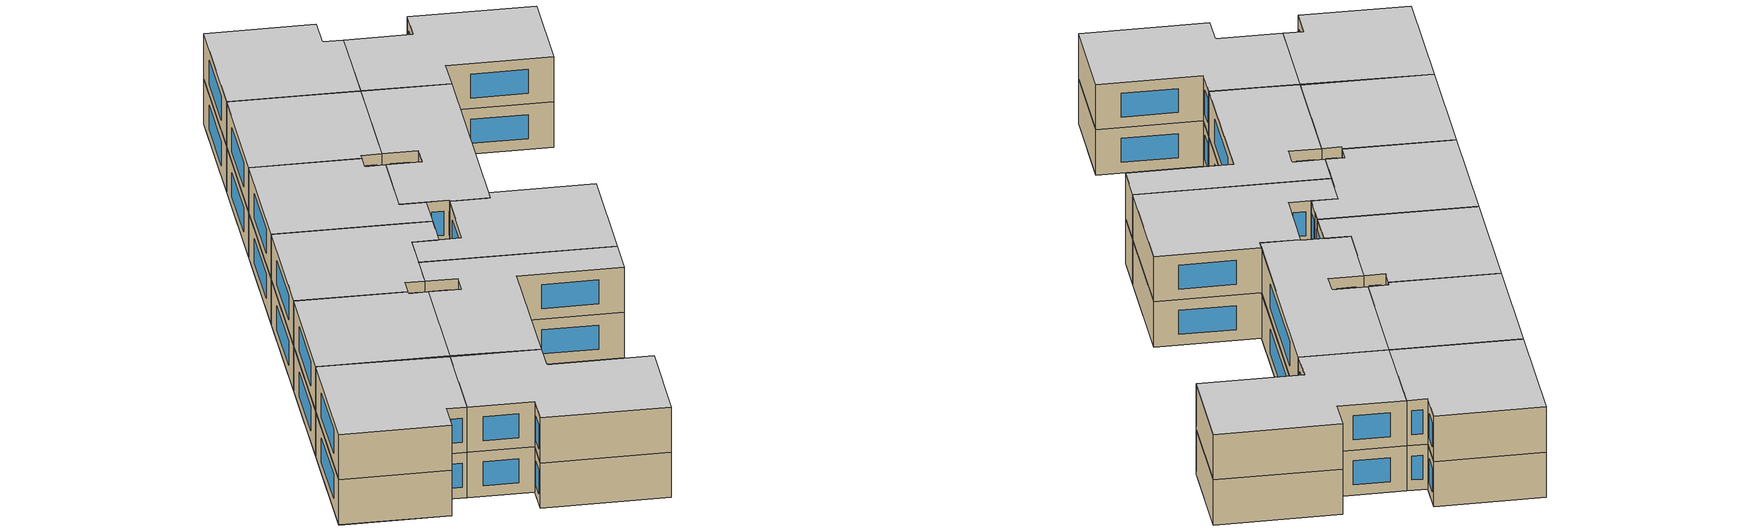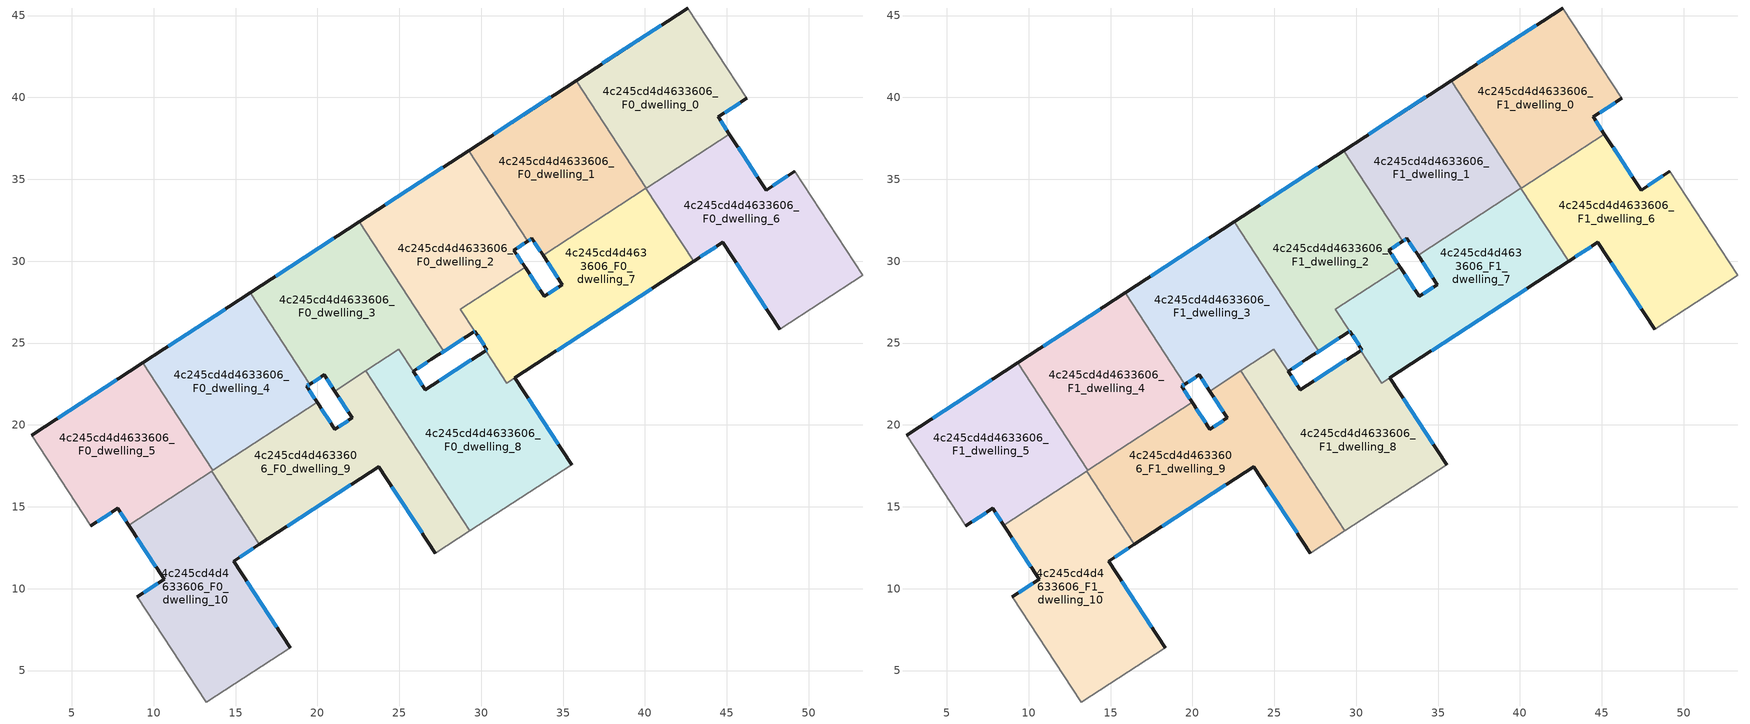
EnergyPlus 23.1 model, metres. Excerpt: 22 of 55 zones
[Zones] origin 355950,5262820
4c245cd4d4633606_F0_dwelling_0
 floor ground (EU_floor_Construction): 42.6,45.46 46.21,39.94 44.47,38.81 45.15,37.76 40.08,34.46 35.8,41.03 z0
 wall outside (EU_wall_Construction): 45.15,37.76 44.47,38.81 46.22,39.94 / 42.6,45.46 35.8,41.03 z0:3
 wall adiabatic (EU_wall_Construction): 46.22,39.94 42.6,45.46 z0:3
 wall to 4c245cd4d4633606_F0_dwelling_1 (EU_wall_Construction): 35.8,41.03 40.08,34.46 z0:3
 wall to 4c245cd4d4633606_F0_dwelling_6 (EU_wall_Construction): 40.08,34.46 45.15,37.76 z0:3
 window (EU_Window_Construction): 44.88,39.07 45.8,39.68 / 44.99,38.01 44.63,38.56 / 41,44.42 37.4,42.07 z0.7:2.3
4c245cd4d4633606_F0_dwelling_1
 floor ground (EU_floor_Construction): 35.8,41.03 40.08,34.46 33.77,30.35 33.09,31.39 32.83,31.22 29.23,36.75 z0
 wall outside (EU_wall_Construction): 35.8,41.03 29.23,36.75 / 32.83,31.22 33.09,31.39 33.77,30.35 z0:3
 wall to 4c245cd4d4633606_F0_dwelling_2 (EU_wall_Construction): 29.23,36.75 32.83,31.22 z0:3
 wall to 4c245cd4d4633606_F0_dwelling_7 (EU_wall_Construction): 33.77,30.35 40.06,34.44 z0:3
 wall to 4c245cd4d4633606_F0_dwelling_6 (EU_wall_Construction): 40.06,34.44 40.08,34.46 z0:3
 window (EU_Window_Construction): 34.26,40.03 30.77,37.76 / 33.25,31.15 33.61,30.6 / 32.89,31.26 33.03,31.35 z0.7:2.3
4c245cd4d4633606_F0_dwelling_10
 floor ground (EU_floor_Construction): 13.54,17.17 16.45,12.7 14.88,11.68 18.34,6.4 13.22,3.08 9.01,9.51 10.63,10.57 8.47,13.88 z0
 wall outside (EU_wall_Construction): 8.47,13.88 10.63,10.57 9.01,9.51 / 18.34,6.4 14.88,11.68 16.45,12.7 z0:3
 wall adiabatic (EU_wall_Construction): 9.01,9.51 13.22,3.08 18.34,6.4 z0:3
 wall to 4c245cd4d4633606_F0_dwelling_9 (EU_wall_Construction): 16.45,12.7 13.54,17.17 z0:3
 wall to 4c245cd4d4633606_F0_dwelling_5 (EU_wall_Construction): 13.54,17.17 8.47,13.88 z0:3
 window (EU_Window_Construction): 10.25,10.32 9.39,9.76 / 8.98,13.1 10.13,11.35 / 15.25,11.92 16.08,12.46 / 17.53,7.64 15.69,10.44 z0.7:2.3
4c245cd4d4633606_F0_dwelling_2
 floor ground (EU_floor_Construction): 29.23,36.75 32.83,31.22 31.99,30.67 32.67,29.63 28.73,27.07 29.61,25.73 29.53,25.67 26.95,24 27.71,24.5 26.84,25.84 22.56,32.41 z0
 wall outside (EU_wall_Construction): 29.23,36.75 22.56,32.41 / 32.67,29.63 31.99,30.67 32.83,31.22 / 26.95,24 29.53,25.67 29.61,25.73 z0:3
 wall to 4c245cd4d4633606_F0_dwelling_7 (EU_wall_Construction): 29.61,25.73 28.73,27.07 32.67,29.63 z0:3
 wall to 4c245cd4d4633606_F0_dwelling_3 (EU_wall_Construction): 22.56,32.41 26.84,25.84 27.71,24.5 26.96,24 z0:3
 window (EU_Window_Construction): 27.66,35.73 24.13,33.43 / 32.19,30.8 32.63,31.09 / 32.52,29.88 32.15,30.43 / 29.55,25.69 29.59,25.72 / 27.56,24.39 28.92,25.28 z0.7:2.3
4c245cd4d4633606_F0_dwelling_3
 floor ground (EU_floor_Construction): 22.56,32.41 27.71,24.5 26.95,24 25.84,23.28 24.97,24.62 21.05,22.07 20.41,23.05 19.54,22.49 15.9,28.07 z0
 wall outside (EU_wall_Construction): 19.54,22.49 20.41,23.05 21.05,22.07 / 22.56,32.41 15.9,28.07 / 25.84,23.28 26.95,24 z0:3
 wall to 4c245cd4d4633606_F0_dwelling_4 (EU_wall_Construction): 15.9,28.07 19.54,22.49 z0:3
 wall to 4c245cd4d4633606_F0_dwelling_8 (EU_wall_Construction): 22.95,23.3 24.96,24.61 / 24.97,24.62 25.85,23.28 z0:3
 wall to 4c245cd4d4633606_F0_dwelling_9 (EU_wall_Construction): 21.05,22.07 22.95,23.3 z0:3
 window (EU_Window_Construction): 20.56,22.82 20.9,22.3 / 19.74,22.62 20.2,22.92 / 21,31.39 17.47,29.09 / 26.11,23.44 26.69,23.83 z0.7:2.3
4c245cd4d4633606_F0_dwelling_4
 floor ground (EU_floor_Construction): 15.9,28.07 19.54,22.49 19.34,22.36 19.99,21.37 13.62,17.23 9.34,23.8 z0
 wall outside (EU_wall_Construction): 15.9,28.07 9.34,23.8 / 19.99,21.37 19.34,22.36 19.54,22.49 z0:3
 wall to 4c245cd4d4633606_F0_dwelling_9 (EU_wall_Construction): 13.62,17.23 19.99,21.37 z0:3
 wall to 4c245cd4d4633606_F0_dwelling_5 (EU_wall_Construction): 9.34,23.8 13.62,17.23 z0:3
 window (EU_Window_Construction): 14.36,27.07 10.88,24.81 / 19.39,22.39 19.49,22.46 / 19.83,21.6 19.49,22.13 z0.7:2.3
4c245cd4d4633606_F0_dwelling_5
 floor ground (EU_floor_Construction): 9.34,23.8 13.62,17.23 8.47,13.88 7.8,14.9 6.17,13.84 2.55,19.38 z0
 wall outside (EU_wall_Construction): 9.34,23.8 2.55,19.38 / 6.17,13.84 7.8,14.9 8.47,13.88 z0:3
 wall adiabatic (EU_wall_Construction): 2.55,19.38 6.17,13.84 z0:3
 wall to 4c245cd4d4633606_F0_dwelling_9 (EU_wall_Construction): 13.54,17.17 13.62,17.23 z0:3
 window (EU_Window_Construction): 7.74,22.76 4.14,20.42 / 7.96,14.66 8.31,14.12 / 6.55,14.09 7.42,14.65 z0.7:2.3
4c245cd4d4633606_F0_dwelling_6
 floor ground (EU_floor_Construction): 49.14,35.48 53.3,29.13 48.23,25.84 44.76,31.15 42.97,29.98 40.08,34.46 45.15,37.76 47.4,34.34 z0; 40.08,34.46 42.97,29.98 40.06,34.44 z0
 wall outside (EU_wall_Construction): 42.97,29.98 44.76,31.15 48.23,25.84 / 49.14,35.48 47.4,34.34 45.15,37.76 z0:3
 wall adiabatic (EU_wall_Construction): 48.23,25.84 53.3,29.13 49.14,35.48 z0:3
 wall to 4c245cd4d4633606_F0_dwelling_7 (EU_wall_Construction): 40.06,34.44 42.97,29.98 z0:3
 window (EU_Window_Construction): 45.58,29.9 47.42,27.08 / 43.39,30.25 44.34,30.87 / 46.87,35.14 45.68,36.96 / 48.73,35.21 47.81,34.61 z0.7:2.3
4c245cd4d4633606_F0_dwelling_7
 floor ground (EU_floor_Construction): 40.06,34.44 42.97,29.98 31.56,22.55 30.26,24.54 30.35,24.6 28.73,27.07 32.67,29.63 33.85,27.85 34.95,28.57 33.77,30.35 z0
 wall outside (EU_wall_Construction): 33.77,30.35 34.95,28.57 33.85,27.85 32.67,29.63 / 32.05,22.87 42.97,29.98 / 29.61,25.72 30.35,24.6 30.26,24.54 z0:3
 wall to 4c245cd4d4633606_F0_dwelling_8 (EU_wall_Construction): 30.26,24.54 30.67,23.91 31.56,22.55 32.05,22.87 z0:3
 window (EU_Window_Construction): 33.57,28.27 32.95,29.22 / 34.69,28.4 34.1,28.02 / 34.05,29.93 34.67,28.99 / 34.62,24.54 40.4,28.31 / 30.33,24.59 30.28,24.55 / 29.79,25.46 30.18,24.86 z0.7:2.3
4c245cd4d4633606_F0_dwelling_8
 floor ground (EU_floor_Construction): 32.05,22.87 35.52,17.58 29.31,13.54 22.95,23.3 24.96,24.61 26.58,22.14 30.26,24.54 30.67,23.91 31.56,22.55 z0
 wall outside (EU_wall_Construction): 30.26,24.54 26.59,22.14 25.85,23.27 / 35.52,17.58 32.05,22.87 z0:3
 wall adiabatic (EU_wall_Construction): 29.31,13.54 35.52,17.58 z0:3
 wall to 4c245cd4d4633606_F0_dwelling_9 (EU_wall_Construction): 22.95,23.3 29.31,13.54 z0:3
 window (EU_Window_Construction): 26.41,22.41 26.02,23.01 / 29.4,23.98 27.45,22.71 / 34.71,18.82 32.87,21.62 z0.7:2.3
4c245cd4d4633606_F0_dwelling_9
 floor ground (EU_floor_Construction): 22.95,23.3 29.31,13.54 27.2,12.17 23.73,17.46 16.45,12.7 13.62,17.23 19.99,21.37 21.06,19.73 22.13,20.43 21.05,22.07 z0; 13.62,17.23 16.45,12.7 13.54,17.17 z0
 wall outside (EU_wall_Construction): 21.05,22.07 22.13,20.43 21.06,19.73 19.99,21.37 / 16.45,12.7 23.73,17.46 27.2,12.17 z0:3
 wall adiabatic (EU_wall_Construction): 27.2,12.17 29.31,13.54 z0:3
 window (EU_Window_Construction): 20.81,20.12 20.24,20.99 / 21.88,20.27 21.31,19.9 / 21.31,21.68 21.87,20.82 / 24.55,16.21 26.38,13.41 / 18.16,13.82 22.02,16.34 z0.7:2.3
4c245cd4d4633606_F1_dwelling_0
 floor to 4c245cd4d4633606_F0_dwelling_0 (EU_floor_Construction): 42.6,45.46 46.21,39.94 44.47,38.81 45.15,37.76 40.08,34.46 35.8,41.03 z3
 wall outside (EU_wall_Construction): 45.15,37.76 44.47,38.81 46.22,39.94 / 42.6,45.46 35.8,41.03 z3:6
 wall adiabatic (EU_wall_Construction): 46.22,39.94 42.6,45.46 z3:6
 wall to 4c245cd4d4633606_F1_dwelling_1 (EU_wall_Construction): 35.8,41.03 40.08,34.46 z3:6
 wall to 4c245cd4d4633606_F1_dwelling_6 (EU_wall_Construction): 40.08,34.46 45.15,37.76 z3:6
 window (EU_Window_Construction): 44.88,39.07 45.8,39.68 / 44.99,38.01 44.63,38.56 / 41,44.42 37.4,42.07 z3.7:5.3
 ceiling to 4c245cd4d4633606_F2_dwelling_0 (EU_floor_Construction): 45.15,37.76 44.47,38.81 46.21,39.94 42.6,45.46 35.8,41.03 40.08,34.46 z6
4c245cd4d4633606_F1_dwelling_1
 floor to 4c245cd4d4633606_F0_dwelling_1 (EU_floor_Construction): 35.8,41.03 40.06,34.44 33.77,30.35 33.09,31.39 32.83,31.22 29.23,36.75 z3; 35.8,41.03 40.08,34.46 40.06,34.44 z3
 wall outside (EU_wall_Construction): 35.8,41.03 29.23,36.75 / 32.83,31.22 33.09,31.39 33.77,30.35 z3:6
 wall to 4c245cd4d4633606_F1_dwelling_2 (EU_wall_Construction): 29.23,36.75 32.83,31.22 z3:6
 wall to 4c245cd4d4633606_F1_dwelling_7 (EU_wall_Construction): 33.77,30.35 40.06,34.44 z3:6
 wall to 4c245cd4d4633606_F1_dwelling_6 (EU_wall_Construction): 40.06,34.44 40.08,34.46 z3:6
 window (EU_Window_Construction): 34.26,40.03 30.77,37.76 / 33.25,31.15 33.61,30.6 / 32.89,31.26 33.03,31.35 z3.7:5.3
 ceiling to 4c245cd4d4633606_F2_dwelling_1 (EU_floor_Construction): 40.06,34.44 35.8,41.03 29.23,36.75 32.83,31.22 33.09,31.39 33.77,30.35 z6; 40.08,34.46 35.8,41.03 40.06,34.44 z6
4c245cd4d4633606_F1_dwelling_10
 floor to 4c245cd4d4633606_F0_dwelling_10 (EU_floor_Construction): 13.54,17.17 16.45,12.7 14.88,11.68 18.34,6.4 13.22,3.08 9.01,9.51 10.63,10.57 8.47,13.88 z3
 wall outside (EU_wall_Construction): 8.47,13.88 10.63,10.57 9.01,9.51 / 18.34,6.4 14.88,11.68 16.45,12.7 z3:6
 wall adiabatic (EU_wall_Construction): 9.01,9.51 13.22,3.08 18.34,6.4 z3:6
 wall to 4c245cd4d4633606_F1_dwelling_9 (EU_wall_Construction): 16.45,12.7 13.54,17.17 z3:6
 wall to 4c245cd4d4633606_F1_dwelling_5 (EU_wall_Construction): 13.54,17.17 8.47,13.88 z3:6
 window (EU_Window_Construction): 10.25,10.32 9.39,9.76 / 8.98,13.1 10.13,11.35 / 15.25,11.92 16.08,12.46 / 17.53,7.64 15.69,10.44 z3.7:5.3
 ceiling to 4c245cd4d4633606_F2_dwelling_10 (EU_floor_Construction): 18.34,6.4 14.88,11.68 16.45,12.7 13.54,17.17 8.47,13.88 10.63,10.57 9.01,9.51 13.22,3.08 z6
4c245cd4d4633606_F1_dwelling_2
 floor to 4c245cd4d4633606_F0_dwelling_2 (EU_floor_Construction): 29.23,36.75 32.83,31.22 31.99,30.67 32.67,29.63 28.73,27.07 29.61,25.73 29.53,25.67 26.95,24 27.71,24.5 26.84,25.84 22.56,32.41 z3
 wall outside (EU_wall_Construction): 29.23,36.75 22.56,32.41 / 32.67,29.63 31.99,30.67 32.83,31.22 / 26.95,24 29.53,25.67 29.61,25.73 z3:6
 wall to 4c245cd4d4633606_F1_dwelling_7 (EU_wall_Construction): 29.61,25.73 28.73,27.07 32.67,29.63 z3:6
 wall to 4c245cd4d4633606_F1_dwelling_3 (EU_wall_Construction): 22.56,32.41 26.84,25.84 27.71,24.5 26.96,24 z3:6
 window (EU_Window_Construction): 27.66,35.73 24.13,33.43 / 32.19,30.8 32.63,31.09 / 32.52,29.88 32.15,30.43 / 29.55,25.69 29.59,25.72 / 27.56,24.39 28.92,25.28 z3.7:5.3
 ceiling to 4c245cd4d4633606_F2_dwelling_2 (EU_floor_Construction): 29.61,25.73 28.73,27.07 32.67,29.63 31.99,30.67 32.83,31.22 29.23,36.75 22.56,32.41 26.84,25.84 27.71,24.5 26.95,24 29.53,25.67 z6
4c245cd4d4633606_F1_dwelling_3
 floor to 4c245cd4d4633606_F0_dwelling_3 (EU_floor_Construction): 22.56,32.41 27.71,24.5 26.95,24 25.84,23.28 24.97,24.62 21.05,22.07 20.41,23.05 19.54,22.49 15.9,28.07 z3
 wall outside (EU_wall_Construction): 19.54,22.49 20.41,23.05 21.05,22.07 / 22.56,32.41 15.9,28.07 / 25.84,23.28 26.95,24 z3:6
 wall to 4c245cd4d4633606_F1_dwelling_4 (EU_wall_Construction): 15.9,28.07 19.54,22.49 z3:6
 wall to 4c245cd4d4633606_F1_dwelling_8 (EU_wall_Construction): 22.95,23.3 24.96,24.61 / 24.97,24.62 25.85,23.28 z3:6
 wall to 4c245cd4d4633606_F1_dwelling_9 (EU_wall_Construction): 21.05,22.07 22.95,23.3 z3:6
 window (EU_Window_Construction): 20.56,22.82 20.9,22.3 / 19.74,22.62 20.2,22.92 / 21,31.39 17.47,29.09 / 26.11,23.44 26.69,23.83 z3.7:5.3
 ceiling to 4c245cd4d4633606_F2_dwelling_3 (EU_floor_Construction): 26.95,24 27.71,24.5 22.56,32.41 15.9,28.07 19.54,22.49 20.41,23.05 21.05,22.07 24.97,24.62 25.84,23.28 z6
4c245cd4d4633606_F1_dwelling_4
 floor to 4c245cd4d4633606_F0_dwelling_4 (EU_floor_Construction): 15.9,28.07 19.54,22.49 19.34,22.36 19.99,21.37 13.62,17.23 9.34,23.8 z3
 wall outside (EU_wall_Construction): 15.9,28.07 9.34,23.8 / 19.99,21.37 19.34,22.36 19.54,22.49 z3:6
 wall to 4c245cd4d4633606_F1_dwelling_9 (EU_wall_Construction): 13.62,17.23 19.99,21.37 z3:6
 wall to 4c245cd4d4633606_F1_dwelling_5 (EU_wall_Construction): 9.34,23.8 13.62,17.23 z3:6
 window (EU_Window_Construction): 14.36,27.07 10.88,24.81 / 19.39,22.39 19.49,22.46 / 19.83,21.6 19.49,22.13 z3.7:5.3
 ceiling to 4c245cd4d4633606_F2_dwelling_4 (EU_floor_Construction): 19.99,21.37 19.34,22.36 19.54,22.49 15.9,28.07 9.34,23.8 13.62,17.23 z6
4c245cd4d4633606_F1_dwelling_5
 floor to 4c245cd4d4633606_F0_dwelling_5 (EU_floor_Construction): 9.34,23.8 13.54,17.17 8.47,13.88 7.8,14.9 6.17,13.84 2.55,19.38 z3; 9.34,23.8 13.62,17.23 13.54,17.17 z3
 wall outside (EU_wall_Construction): 9.34,23.8 2.55,19.38 / 6.17,13.84 7.8,14.9 8.47,13.88 z3:6
 wall adiabatic (EU_wall_Construction): 2.55,19.38 6.17,13.84 z3:6
 wall to 4c245cd4d4633606_F1_dwelling_9 (EU_wall_Construction): 13.54,17.17 13.62,17.23 z3:6
 window (EU_Window_Construction): 7.74,22.76 4.14,20.42 / 7.96,14.66 8.31,14.12 / 6.55,14.09 7.42,14.65 z3.7:5.3
 ceiling to 4c245cd4d4633606_F2_dwelling_5 (EU_floor_Construction): 13.54,17.17 9.34,23.8 2.55,19.38 6.17,13.84 7.8,14.9 8.47,13.88 z6; 13.62,17.23 9.34,23.8 13.54,17.17 z6
4c245cd4d4633606_F1_dwelling_6
 floor to 4c245cd4d4633606_F0_dwelling_6 (EU_floor_Construction): 49.14,35.48 53.3,29.13 48.23,25.84 44.76,31.15 42.97,29.98 40.08,34.46 45.15,37.76 47.4,34.34 z3; 40.08,34.46 42.97,29.98 40.06,34.44 z3
 wall outside (EU_wall_Construction): 42.97,29.98 44.76,31.15 48.23,25.84 / 49.14,35.48 47.4,34.34 45.15,37.76 z3:6
 wall adiabatic (EU_wall_Construction): 48.23,25.84 53.3,29.13 49.14,35.48 z3:6
 wall to 4c245cd4d4633606_F1_dwelling_7 (EU_wall_Construction): 40.06,34.44 42.97,29.98 z3:6
 window (EU_Window_Construction): 45.58,29.9 47.42,27.08 / 43.39,30.25 44.34,30.87 / 46.87,35.14 45.68,36.96 / 48.73,35.21 47.81,34.61 z3.7:5.3
 ceiling to 4c245cd4d4633606_F2_dwelling_6 (EU_floor_Construction): 53.3,29.13 49.14,35.48 47.4,34.34 45.15,37.76 40.08,34.46 42.97,29.98 44.76,31.15 48.23,25.84 z6; 42.97,29.98 40.08,34.46 40.06,34.44 z6
4c245cd4d4633606_F1_dwelling_7
 floor to 4c245cd4d4633606_F0_dwelling_7 (EU_floor_Construction): 40.06,34.44 42.97,29.98 31.56,22.55 30.26,24.54 30.35,24.6 28.73,27.07 32.67,29.63 33.85,27.85 34.95,28.57 33.77,30.35 z3
 wall outside (EU_wall_Construction): 33.77,30.35 34.95,28.57 33.85,27.85 32.67,29.63 / 32.05,22.87 42.97,29.98 / 29.61,25.72 30.35,24.6 30.26,24.54 z3:6
 wall to 4c245cd4d4633606_F1_dwelling_8 (EU_wall_Construction): 30.26,24.54 30.67,23.91 31.56,22.55 32.05,22.87 z3:6
 window (EU_Window_Construction): 33.57,28.27 32.95,29.22 / 34.69,28.4 34.1,28.02 / 34.05,29.93 34.67,28.99 / 34.62,24.54 40.4,28.31 / 30.33,24.59 30.28,24.55 / 29.79,25.46 30.18,24.86 z3.7:5.3
 ceiling to 4c245cd4d4633606_F2_dwelling_7 (EU_floor_Construction): 42.97,29.98 40.06,34.44 33.77,30.35 34.95,28.57 33.85,27.85 32.67,29.63 28.73,27.07 30.35,24.6 30.26,24.54 31.56,22.55 z6
4c245cd4d4633606_F1_dwelling_8
 floor to 4c245cd4d4633606_F0_dwelling_8 (EU_floor_Construction): 32.05,22.87 35.52,17.58 29.31,13.54 22.95,23.3 24.97,24.62 26.58,22.14 30.26,24.54 30.67,23.91 31.56,22.55 z3
 wall outside (EU_wall_Construction): 30.26,24.54 26.59,22.14 25.85,23.27 / 35.52,17.58 32.05,22.87 z3:6
 wall adiabatic (EU_wall_Construction): 29.31,13.54 35.52,17.58 z3:6
 wall to 4c245cd4d4633606_F1_dwelling_9 (EU_wall_Construction): 22.95,23.3 29.31,13.54 z3:6
 window (EU_Window_Construction): 26.41,22.41 26.02,23.01 / 29.4,23.98 27.45,22.71 / 34.71,18.82 32.87,21.62 z3.7:5.3
 ceiling to 4c245cd4d4633606_F2_dwelling_8 (EU_floor_Construction): 35.52,17.58 32.05,22.87 31.56,22.55 30.67,23.91 30.26,24.54 26.58,22.14 24.97,24.62 22.95,23.3 29.31,13.54 z6
4c245cd4d4633606_F1_dwelling_9
 floor to 4c245cd4d4633606_F0_dwelling_9 (EU_floor_Construction): 22.95,23.3 29.31,13.54 27.2,12.17 23.73,17.46 16.45,12.7 13.62,17.23 19.99,21.37 21.06,19.73 22.13,20.43 21.05,22.07 z3; 13.62,17.23 16.45,12.7 13.54,17.17 z3
 wall outside (EU_wall_Construction): 21.05,22.07 22.13,20.43 21.06,19.73 19.99,21.37 / 16.45,12.7 23.73,17.46 27.2,12.17 z3:6
 wall adiabatic (EU_wall_Construction): 27.2,12.17 29.31,13.54 z3:6
 window (EU_Window_Construction): 20.81,20.12 20.24,20.99 / 21.88,20.27 21.31,19.9 / 21.31,21.68 21.87,20.82 / 24.55,16.21 26.38,13.41 / 18.16,13.82 22.02,16.34 z3.7:5.3
 ceiling to 4c245cd4d4633606_F2_dwelling_9 (EU_floor_Construction): 29.31,13.54 22.95,23.3 21.05,22.07 22.13,20.43 21.06,19.73 19.99,21.37 13.62,17.23 16.45,12.7 23.73,17.46 27.2,12.17 z6; 16.45,12.7 13.62,17.23 13.54,17.17 z6
[Building]
EU S2 Campaign: North Axis=0; Terrain=City; Solar Distribution=FullExterior
[Site:Location]
Budapest.Ferenc.Liszt.Intl.AP: Latitude=47.437; Longitude=19.256; Time Zone=1; Elevation=185
[SizingPeriod:WeatherFileDays]
AnnualSizingPeriod: Begin Month=1; Begin Day of Month=1; End Month=12; End Day of Month=31; Day of Week for Start Day=Monday; Use Weather File Daylight Saving Period=No; Use Weather File Rain and Snow Indicators=No
[MATERIAL]
EU_InternalMass_Material: Roughness=MediumRough; Thickness=0.1; Conductivity=1; Density=1800; Specific Heat=900; Thermal Absorptance=0.9; Solar Absorptance=0.7; Visible Absorptance=0.7
[MATERIAL:NOMASS] Roughness=MediumRough; Thermal Absorptance=0.9; Solar Absorptance=0.7; Visible Absorptance=0.7
Name | Thermal Resistance
EU_wall_NoMass | 0.832559
EU_floor_NoMass | 0.872794
[WINDOWMATERIAL:SIMPLEGLAZINGSYSTEM]
EU_Window_SimpleGlazing: UFactor=2.79869; Solar Heat Gain Coefficient=0.75; Visible Transmittance=0.75
[CONSTRUCTION]
EU_wall_Construction: EU_wall_NoMass
EU_floor_Construction: EU_floor_NoMass
EU_Window_Construction: EU_Window_SimpleGlazing
EU_InternalMass_Construction: EU_InternalMass_Material
[ZONE] Type=1; Multiplier=1; Ceiling Height=autocalculate; Floor Area=autocalculate; Part of Total Floor Area=Yes
Name | Volume
4c245cd4d4633606_F0_dwelling_0; 4c245cd4d4633606_F1_dwelling_0 | 183.426
4c245cd4d4633606_F0_dwelling_1; 4c245cd4d4633606_F1_dwelling_1 | 183.42
4c245cd4d4633606_F0_dwelling_10; 4c245cd4d4633606_F1_dwelling_10 | 220.095
4c245cd4d4633606_F0_dwelling_2; 4c245cd4d4633606_F1_dwelling_2 | 194.301
4c245cd4d4633606_F0_dwelling_3 | 194.075
4c245cd4d4633606_F1_dwelling_3 | 194.09
4c245cd4d4633606_F0_dwelling_4; 4c245cd4d4633606_F1_dwelling_4 | 183.415
4c245cd4d4633606_F0_dwelling_5; 4c245cd4d4633606_F1_dwelling_5 | 183.408
4c245cd4d4633606_F0_dwelling_6; 4c245cd4d4633606_F1_dwelling_6 | 220.088
4c245cd4d4633606_F0_dwelling_7; 4c245cd4d4633606_F1_dwelling_7 | 208.292
4c245cd4d4633606_F0_dwelling_8 | 210.241
4c245cd4d4633606_F1_dwelling_8 | 210.264
4c245cd4d4633606_F0_dwelling_9; 4c245cd4d4633606_F1_dwelling_9 | 220.066
[INTERNALMASS] Construction=EU_InternalMass_Construction
Name | Zone or ZoneList | Surface Area
4c245cd4d4633606_F0_dwelling_0_EU_InternalMass | 4c245cd4d4633606_F0_dwelling_0 | 61.1437
4c245cd4d4633606_F0_dwelling_1_EU_InternalMass | 4c245cd4d4633606_F0_dwelling_1 | 61.142
4c245cd4d4633606_F0_dwelling_2_EU_InternalMass | 4c245cd4d4633606_F0_dwelling_2 | 64.7731
4c245cd4d4633606_F0_dwelling_3_EU_InternalMass | 4c245cd4d4633606_F0_dwelling_3 | 64.7099
4c245cd4d4633606_F0_dwelling_4_EU_InternalMass | 4c245cd4d4633606_F0_dwelling_4 | 61.1406
4c245cd4d4633606_F0_dwelling_5_EU_InternalMass | 4c245cd4d4633606_F0_dwelling_5 | 61.1377
4c245cd4d4633606_F0_dwelling_6_EU_InternalMass | 4c245cd4d4633606_F0_dwelling_6 | 73.3642
4c245cd4d4633606_F0_dwelling_7_EU_InternalMass | 4c245cd4d4633606_F0_dwelling_7 | 69.432
4c245cd4d4633606_F0_dwelling_8_EU_InternalMass | 4c245cd4d4633606_F0_dwelling_8 | 70.0816
4c245cd4d4633606_F0_dwelling_9_EU_InternalMass | 4c245cd4d4633606_F0_dwelling_9 | 73.3577
4c245cd4d4633606_F0_dwelling_10_EU_InternalMass | 4c245cd4d4633606_F0_dwelling_10 | 73.3667
4c245cd4d4633606_F1_dwelling_0_EU_InternalMass | 4c245cd4d4633606_F1_dwelling_0 | 61.1437
4c245cd4d4633606_F1_dwelling_1_EU_InternalMass | 4c245cd4d4633606_F1_dwelling_1 | 61.142
4c245cd4d4633606_F1_dwelling_2_EU_InternalMass | 4c245cd4d4633606_F1_dwelling_2 | 64.7731
4c245cd4d4633606_F1_dwelling_3_EU_InternalMass | 4c245cd4d4633606_F1_dwelling_3 | 64.7099
4c245cd4d4633606_F1_dwelling_4_EU_InternalMass | 4c245cd4d4633606_F1_dwelling_4 | 61.1406
4c245cd4d4633606_F1_dwelling_5_EU_InternalMass | 4c245cd4d4633606_F1_dwelling_5 | 61.1377
4c245cd4d4633606_F1_dwelling_6_EU_InternalMass | 4c245cd4d4633606_F1_dwelling_6 | 73.3642
4c245cd4d4633606_F1_dwelling_7_EU_InternalMass | 4c245cd4d4633606_F1_dwelling_7 | 69.432
4c245cd4d4633606_F1_dwelling_8_EU_InternalMass | 4c245cd4d4633606_F1_dwelling_8 | 70.0816
4c245cd4d4633606_F1_dwelling_9_EU_InternalMass | 4c245cd4d4633606_F1_dwelling_9 | 73.3577
4c245cd4d4633606_F1_dwelling_10_EU_InternalMass | 4c245cd4d4633606_F1_dwelling_10 | 73.3667
[OTHEREQUIPMENT] Fuel Type=Electricity; Design Level Calculation Method=Watts/Area; Power per Zone Floor Area=1; Fraction Latent=0; Fraction Radiant=0; Fraction Lost=0; Carbon Dioxide Generation Rate=0; EndUse Subcategory=EU_Step8_InternalGains
Name | Zone or ZoneList or Space or SpaceList | Schedule
EU_Step8_InternalGain_4c245cd4d4633606_F0_dwelling_0_f000 | 4c245cd4d4633606_F0_dwelling_0 | EU_Step8_GainSchedule_4c245cd4d4633606_F0_dwelling_0_f000
EU_Step8_InternalGain_4c245cd4d4633606_F0_dwelling_1_f000 | 4c245cd4d4633606_F0_dwelling_1 | EU_Step8_GainSchedule_4c245cd4d4633606_F0_dwelling_1_f000
EU_Step8_InternalGain_4c245cd4d4633606_F0_dwelling_2_f000 | 4c245cd4d4633606_F0_dwelling_2 | EU_Step8_GainSchedule_4c245cd4d4633606_F0_dwelling_2_f000
EU_Step8_InternalGain_4c245cd4d4633606_F0_dwelling_3_f000 | 4c245cd4d4633606_F0_dwelling_3 | EU_Step8_GainSchedule_4c245cd4d4633606_F0_dwelling_3_f000
EU_Step8_InternalGain_4c245cd4d4633606_F0_dwelling_4_f000 | 4c245cd4d4633606_F0_dwelling_4 | EU_Step8_GainSchedule_4c245cd4d4633606_F0_dwelling_4_f000
EU_Step8_InternalGain_4c245cd4d4633606_F0_dwelling_5_f000 | 4c245cd4d4633606_F0_dwelling_5 | EU_Step8_GainSchedule_4c245cd4d4633606_F0_dwelling_5_f000
EU_Step8_InternalGain_4c245cd4d4633606_F0_dwelling_6_f000 | 4c245cd4d4633606_F0_dwelling_6 | EU_Step8_GainSchedule_4c245cd4d4633606_F0_dwelling_6_f000
EU_Step8_InternalGain_4c245cd4d4633606_F0_dwelling_7_f000 | 4c245cd4d4633606_F0_dwelling_7 | EU_Step8_GainSchedule_4c245cd4d4633606_F0_dwelling_7_f000
EU_Step8_InternalGain_4c245cd4d4633606_F0_dwelling_8_f000 | 4c245cd4d4633606_F0_dwelling_8 | EU_Step8_GainSchedule_4c245cd4d4633606_F0_dwelling_8_f000
EU_Step8_InternalGain_4c245cd4d4633606_F0_dwelling_9_f000 | 4c245cd4d4633606_F0_dwelling_9 | EU_Step8_GainSchedule_4c245cd4d4633606_F0_dwelling_9_f000
EU_Step8_InternalGain_4c245cd4d4633606_F0_dwelling_10_f000 | 4c245cd4d4633606_F0_dwelling_10 | EU_Step8_GainSchedule_4c245cd4d4633606_F0_dwelling_10_f000
EU_Step8_InternalGain_4c245cd4d4633606_F1_dwelling_0_f000 | 4c245cd4d4633606_F1_dwelling_0 | EU_Step8_GainSchedule_4c245cd4d4633606_F1_dwelling_0_f000
EU_Step8_InternalGain_4c245cd4d4633606_F1_dwelling_1_f000 | 4c245cd4d4633606_F1_dwelling_1 | EU_Step8_GainSchedule_4c245cd4d4633606_F1_dwelling_1_f000
EU_Step8_InternalGain_4c245cd4d4633606_F1_dwelling_2_f000 | 4c245cd4d4633606_F1_dwelling_2 | EU_Step8_GainSchedule_4c245cd4d4633606_F1_dwelling_2_f000
EU_Step8_InternalGain_4c245cd4d4633606_F1_dwelling_3_f000 | 4c245cd4d4633606_F1_dwelling_3 | EU_Step8_GainSchedule_4c245cd4d4633606_F1_dwelling_3_f000
EU_Step8_InternalGain_4c245cd4d4633606_F1_dwelling_4_f000 | 4c245cd4d4633606_F1_dwelling_4 | EU_Step8_GainSchedule_4c245cd4d4633606_F1_dwelling_4_f000
EU_Step8_InternalGain_4c245cd4d4633606_F1_dwelling_5_f000 | 4c245cd4d4633606_F1_dwelling_5 | EU_Step8_GainSchedule_4c245cd4d4633606_F1_dwelling_5_f000
EU_Step8_InternalGain_4c245cd4d4633606_F1_dwelling_6_f000 | 4c245cd4d4633606_F1_dwelling_6 | EU_Step8_GainSchedule_4c245cd4d4633606_F1_dwelling_6_f000
EU_Step8_InternalGain_4c245cd4d4633606_F1_dwelling_7_f000 | 4c245cd4d4633606_F1_dwelling_7 | EU_Step8_GainSchedule_4c245cd4d4633606_F1_dwelling_7_f000
EU_Step8_InternalGain_4c245cd4d4633606_F1_dwelling_8_f000 | 4c245cd4d4633606_F1_dwelling_8 | EU_Step8_GainSchedule_4c245cd4d4633606_F1_dwelling_8_f000
EU_Step8_InternalGain_4c245cd4d4633606_F1_dwelling_9_f000 | 4c245cd4d4633606_F1_dwelling_9 | EU_Step8_GainSchedule_4c245cd4d4633606_F1_dwelling_9_f000
EU_Step8_InternalGain_4c245cd4d4633606_F1_dwelling_10_f000 | 4c245cd4d4633606_F1_dwelling_10 | EU_Step8_GainSchedule_4c245cd4d4633606_F1_dwelling_10_f000
[ZONEVENTILATION:DESIGNFLOWRATE] Schedule=EU_AlwaysOn; Design Flow Rate Calculation Method=AirChanges/Hour; Air Changes per Hour=0.475469; Ventilation Type=Natural; Fan Pressure Rise=0; Fan Total Efficiency=1; Constant Term Coefficient=1; Temperature Term Coefficient=0; Velocity Term Coefficient=0; Velocity Squared Term Coefficient=0; Minimum Indoor Temperature=-100; Maximum Indoor Temperature=100; Delta Temperature=-100; Minimum Outdoor Temperature=-100; Maximum Outdoor Temperature=100; Maximum Wind Speed=40
Name | Zone or ZoneList or Space or SpaceList
EU_ConstantAir_4c245cd4d4633606_F0_dwelling_0 | 4c245cd4d4633606_F0_dwelling_0
EU_ConstantAir_4c245cd4d4633606_F0_dwelling_1 | 4c245cd4d4633606_F0_dwelling_1
EU_ConstantAir_4c245cd4d4633606_F0_dwelling_2 | 4c245cd4d4633606_F0_dwelling_2
EU_ConstantAir_4c245cd4d4633606_F0_dwelling_3 | 4c245cd4d4633606_F0_dwelling_3
EU_ConstantAir_4c245cd4d4633606_F0_dwelling_4 | 4c245cd4d4633606_F0_dwelling_4
EU_ConstantAir_4c245cd4d4633606_F0_dwelling_5 | 4c245cd4d4633606_F0_dwelling_5
EU_ConstantAir_4c245cd4d4633606_F0_dwelling_6 | 4c245cd4d4633606_F0_dwelling_6
EU_ConstantAir_4c245cd4d4633606_F0_dwelling_7 | 4c245cd4d4633606_F0_dwelling_7
EU_ConstantAir_4c245cd4d4633606_F0_dwelling_8 | 4c245cd4d4633606_F0_dwelling_8
EU_ConstantAir_4c245cd4d4633606_F0_dwelling_9 | 4c245cd4d4633606_F0_dwelling_9
EU_ConstantAir_4c245cd4d4633606_F0_dwelling_10 | 4c245cd4d4633606_F0_dwelling_10
EU_ConstantAir_4c245cd4d4633606_F1_dwelling_0 | 4c245cd4d4633606_F1_dwelling_0
EU_ConstantAir_4c245cd4d4633606_F1_dwelling_1 | 4c245cd4d4633606_F1_dwelling_1
EU_ConstantAir_4c245cd4d4633606_F1_dwelling_2 | 4c245cd4d4633606_F1_dwelling_2
EU_ConstantAir_4c245cd4d4633606_F1_dwelling_3 | 4c245cd4d4633606_F1_dwelling_3
EU_ConstantAir_4c245cd4d4633606_F1_dwelling_4 | 4c245cd4d4633606_F1_dwelling_4
EU_ConstantAir_4c245cd4d4633606_F1_dwelling_5 | 4c245cd4d4633606_F1_dwelling_5
EU_ConstantAir_4c245cd4d4633606_F1_dwelling_6 | 4c245cd4d4633606_F1_dwelling_6
EU_ConstantAir_4c245cd4d4633606_F1_dwelling_7 | 4c245cd4d4633606_F1_dwelling_7
EU_ConstantAir_4c245cd4d4633606_F1_dwelling_8 | 4c245cd4d4633606_F1_dwelling_8
EU_ConstantAir_4c245cd4d4633606_F1_dwelling_9 | 4c245cd4d4633606_F1_dwelling_9
EU_ConstantAir_4c245cd4d4633606_F1_dwelling_10 | 4c245cd4d4633606_F1_dwelling_10
[HVACTEMPLATE:THERMOSTAT] Constant Heating Setpoint=20; Constant Cooling Setpoint=50
EU_HeatOnly_4c245cd4d4633606_F0_dwelling_0; EU_HeatOnly_4c245cd4d4633606_F0_dwelling_1; EU_HeatOnly_4c245cd4d4633606_F0_dwelling_2; EU_HeatOnly_4c245cd4d4633606_F0_dwelling_3; EU_HeatOnly_4c245cd4d4633606_F0_dwelling_4; EU_HeatOnly_4c245cd4d4633606_F0_dwelling_5; EU_HeatOnly_4c245cd4d4633606_F0_dwelling_6; EU_HeatOnly_4c245cd4d4633606_F0_dwelling_7; EU_HeatOnly_4c245cd4d4633606_F0_dwelling_8; EU_HeatOnly_4c245cd4d4633606_F0_dwelling_9; EU_HeatOnly_4c245cd4d4633606_F0_dwelling_10; EU_HeatOnly_4c245cd4d4633606_F1_dwelling_0; EU_HeatOnly_4c245cd4d4633606_F1_dwelling_1; EU_HeatOnly_4c245cd4d4633606_F1_dwelling_2; EU_HeatOnly_4c245cd4d4633606_F1_dwelling_3; EU_HeatOnly_4c245cd4d4633606_F1_dwelling_4; EU_HeatOnly_4c245cd4d4633606_F1_dwelling_5; EU_HeatOnly_4c245cd4d4633606_F1_dwelling_6; EU_HeatOnly_4c245cd4d4633606_F1_dwelling_7; EU_HeatOnly_4c245cd4d4633606_F1_dwelling_8; EU_HeatOnly_4c245cd4d4633606_F1_dwelling_9; EU_HeatOnly_4c245cd4d4633606_F1_dwelling_10; EU_HeatOnly_4c245cd4d4633606_F2_dwelling_0; EU_HeatOnly_4c245cd4d4633606_F2_dwelling_1; EU_HeatOnly_4c245cd4d4633606_F2_dwelling_2; EU_HeatOnly_4c245cd4d4633606_F2_dwelling_3; EU_HeatOnly_4c245cd4d4633606_F2_dwelling_4; EU_HeatOnly_4c245cd4d4633606_F2_dwelling_5; EU_HeatOnly_4c245cd4d4633606_F2_dwelling_6; EU_HeatOnly_4c245cd4d4633606_F2_dwelling_7; EU_HeatOnly_4c245cd4d4633606_F2_dwelling_8; EU_HeatOnly_4c245cd4d4633606_F2_dwelling_9; EU_HeatOnly_4c245cd4d4633606_F2_dwelling_10; EU_HeatOnly_4c245cd4d4633606_F3_dwelling_0; EU_HeatOnly_4c245cd4d4633606_F3_dwelling_1; EU_HeatOnly_4c245cd4d4633606_F3_dwelling_2; EU_HeatOnly_4c245cd4d4633606_F3_dwelling_3; EU_HeatOnly_4c245cd4d4633606_F3_dwelling_4; EU_HeatOnly_4c245cd4d4633606_F3_dwelling_5; EU_HeatOnly_4c245cd4d4633606_F3_dwelling_6; EU_HeatOnly_4c245cd4d4633606_F3_dwelling_7; EU_HeatOnly_4c245cd4d4633606_F3_dwelling_8; EU_HeatOnly_4c245cd4d4633606_F3_dwelling_9; EU_HeatOnly_4c245cd4d4633606_F3_dwelling_10; EU_HeatOnly_4c245cd4d4633606_F4_dwelling_0; EU_HeatOnly_4c245cd4d4633606_F4_dwelling_1; EU_HeatOnly_4c245cd4d4633606_F4_dwelling_2; EU_HeatOnly_4c245cd4d4633606_F4_dwelling_3; EU_HeatOnly_4c245cd4d4633606_F4_dwelling_4; EU_HeatOnly_4c245cd4d4633606_F4_dwelling_5; EU_HeatOnly_4c245cd4d4633606_F4_dwelling_6; EU_HeatOnly_4c245cd4d4633606_F4_dwelling_7; EU_HeatOnly_4c245cd4d4633606_F4_dwelling_8; EU_HeatOnly_4c245cd4d4633606_F4_dwelling_9; EU_HeatOnly_4c245cd4d4633606_F4_dwelling_10
[HVACTEMPLATE:ZONE:IDEALLOADSAIRSYSTEM] System Availability Schedule=EU_AlwaysOn; Maximum Heating Supply Air Temperature=50; Minimum Cooling Supply Air Temperature=13; Maximum Heating Supply Air Humidity Ratio=0.0156; Minimum Cooling Supply Air Humidity Ratio=0.0077; Heating Limit=NoLimit; Cooling Limit=NoLimit; Heating Availability Schedule=EU_AlwaysOn; Cooling Availability Schedule=EU_CoolingOff; Dehumidification Control Type=ConstantSensibleHeatRatio; Cooling Sensible Heat Ratio=0.7; Dehumidification Setpoint=60; Humidification Control Type=None; Humidification Setpoint=30; Outdoor Air Method=None; Outdoor Air Flow Rate per Person=0.00944; Outdoor Air Flow Rate per Zone Floor Area=0; Outdoor Air Flow Rate per Zone=0; Demand Controlled Ventilation Type=None; Outdoor Air Economizer Type=NoEconomizer; Heat Recovery Type=None; Sensible Heat Recovery Effectiveness=0.7; Latent Heat Recovery Effectiveness=0.65
Name | Template Thermostat
4c245cd4d4633606_F0_dwelling_0 | EU_HeatOnly_4c245cd4d4633606_F0_dwelling_0
4c245cd4d4633606_F0_dwelling_1 | EU_HeatOnly_4c245cd4d4633606_F0_dwelling_1
4c245cd4d4633606_F0_dwelling_2 | EU_HeatOnly_4c245cd4d4633606_F0_dwelling_2
4c245cd4d4633606_F0_dwelling_3 | EU_HeatOnly_4c245cd4d4633606_F0_dwelling_3
4c245cd4d4633606_F0_dwelling_4 | EU_HeatOnly_4c245cd4d4633606_F0_dwelling_4
4c245cd4d4633606_F0_dwelling_5 | EU_HeatOnly_4c245cd4d4633606_F0_dwelling_5
4c245cd4d4633606_F0_dwelling_6 | EU_HeatOnly_4c245cd4d4633606_F0_dwelling_6
4c245cd4d4633606_F0_dwelling_7 | EU_HeatOnly_4c245cd4d4633606_F0_dwelling_7
4c245cd4d4633606_F0_dwelling_8 | EU_HeatOnly_4c245cd4d4633606_F0_dwelling_8
4c245cd4d4633606_F0_dwelling_9 | EU_HeatOnly_4c245cd4d4633606_F0_dwelling_9
4c245cd4d4633606_F0_dwelling_10 | EU_HeatOnly_4c245cd4d4633606_F0_dwelling_10
4c245cd4d4633606_F1_dwelling_0 | EU_HeatOnly_4c245cd4d4633606_F1_dwelling_0
4c245cd4d4633606_F1_dwelling_1 | EU_HeatOnly_4c245cd4d4633606_F1_dwelling_1
4c245cd4d4633606_F1_dwelling_2 | EU_HeatOnly_4c245cd4d4633606_F1_dwelling_2
4c245cd4d4633606_F1_dwelling_3 | EU_HeatOnly_4c245cd4d4633606_F1_dwelling_3
4c245cd4d4633606_F1_dwelling_4 | EU_HeatOnly_4c245cd4d4633606_F1_dwelling_4
4c245cd4d4633606_F1_dwelling_5 | EU_HeatOnly_4c245cd4d4633606_F1_dwelling_5
4c245cd4d4633606_F1_dwelling_6 | EU_HeatOnly_4c245cd4d4633606_F1_dwelling_6
4c245cd4d4633606_F1_dwelling_7 | EU_HeatOnly_4c245cd4d4633606_F1_dwelling_7
4c245cd4d4633606_F1_dwelling_8 | EU_HeatOnly_4c245cd4d4633606_F1_dwelling_8
4c245cd4d4633606_F1_dwelling_9 | EU_HeatOnly_4c245cd4d4633606_F1_dwelling_9
4c245cd4d4633606_F1_dwelling_10 | EU_HeatOnly_4c245cd4d4633606_F1_dwelling_10
[SIZING:ZONE] Zone Cooling Design Supply Air Temperature Input Method=SupplyAirTemperature; Zone Cooling Design Supply Air Temperature=13; Zone Heating Design Supply Air Temperature Input Method=SupplyAirTemperature; Zone Heating Design Supply Air Temperature=50; Zone Cooling Design Supply Air Humidity Ratio=0.008; Zone Heating Design Supply Air Humidity Ratio=0.008; Cooling Design Air Flow Method=DesignDay; Cooling Design Air Flow Rate=0; Cooling Minimum Air Flow per Zone Floor Area=0.000762; Cooling Minimum Air Flow=0; Cooling Minimum Air Flow Fraction=0.2; Heating Design Air Flow Method=DesignDay; Heating Design Air Flow Rate=0; Heating Maximum Air Flow per Zone Floor Area=0.002032; Heating Maximum Air Flow=0.141576; Heating Maximum Air Flow Fraction=0.3; Account for Dedicated Outdoor Air System=No; Dedicated Outdoor Air System Control Strategy=NeutralSupplyAir; Dedicated Outdoor Air Low Setpoint Temperature for Design=autosize; Dedicated Outdoor Air High Setpoint Temperature for Design=autosize; Zone Load Sizing Method=Sensible Load Only No Latent Load; Zone Latent Cooling Design Supply Air Humidity Ratio Input Method=HumidityRatioDifference; Zone Cooling Design Supply Air Humidity Ratio Difference=0.005; Zone Latent Heating Design Supply Air Humidity Ratio Input Method=HumidityRatioDifference; Zone Humidification Design Supply Air Humidity Ratio Difference=0.005
4c245cd4d4633606_F0_dwelling_0; 4c245cd4d4633606_F0_dwelling_1; 4c245cd4d4633606_F0_dwelling_2; 4c245cd4d4633606_F0_dwelling_3; 4c245cd4d4633606_F0_dwelling_4; 4c245cd4d4633606_F0_dwelling_5; 4c245cd4d4633606_F0_dwelling_6; 4c245cd4d4633606_F0_dwelling_7; 4c245cd4d4633606_F0_dwelling_8; 4c245cd4d4633606_F0_dwelling_9; 4c245cd4d4633606_F0_dwelling_10; 4c245cd4d4633606_F1_dwelling_0; 4c245cd4d4633606_F1_dwelling_1; 4c245cd4d4633606_F1_dwelling_2; 4c245cd4d4633606_F1_dwelling_3; 4c245cd4d4633606_F1_dwelling_4; 4c245cd4d4633606_F1_dwelling_5; 4c245cd4d4633606_F1_dwelling_6; 4c245cd4d4633606_F1_dwelling_7; 4c245cd4d4633606_F1_dwelling_8; 4c245cd4d4633606_F1_dwelling_9; 4c245cd4d4633606_F1_dwelling_10
[SCHEDULE:CONSTANT]
Name | Hourly Value
EU_AlwaysOn | 1
EU_CoolingOff | 0
[SCHEDULE:FILE] Column Number=1; Rows to Skip at Top=0; Number of Hours of Data=8760; Column Separator=Comma; Interpolate to Timestep=No; Minutes per Item=60; Adjust Schedule for Daylight Savings=Yes
Name | File
EU_Step8_GainSchedule_4c245cd4d4633606_F0_dwelling_0_f000 | ../../schedules/4c245cd4d4633606/4c245cd4d4633606_F0_dwelling_0_f000_gain.csv
EU_Step8_GainSchedule_4c245cd4d4633606_F0_dwelling_1_f000 | ../../schedules/4c245cd4d4633606/4c245cd4d4633606_F0_dwelling_1_f000_gain.csv
EU_Step8_GainSchedule_4c245cd4d4633606_F0_dwelling_2_f000 | ../../schedules/4c245cd4d4633606/4c245cd4d4633606_F0_dwelling_2_f000_gain.csv
EU_Step8_GainSchedule_4c245cd4d4633606_F0_dwelling_3_f000 | ../../schedules/4c245cd4d4633606/4c245cd4d4633606_F0_dwelling_3_f000_gain.csv
EU_Step8_GainSchedule_4c245cd4d4633606_F0_dwelling_4_f000 | ../../schedules/4c245cd4d4633606/4c245cd4d4633606_F0_dwelling_4_f000_gain.csv
EU_Step8_GainSchedule_4c245cd4d4633606_F0_dwelling_5_f000 | ../../schedules/4c245cd4d4633606/4c245cd4d4633606_F0_dwelling_5_f000_gain.csv
EU_Step8_GainSchedule_4c245cd4d4633606_F0_dwelling_6_f000 | ../../schedules/4c245cd4d4633606/4c245cd4d4633606_F0_dwelling_6_f000_gain.csv
EU_Step8_GainSchedule_4c245cd4d4633606_F0_dwelling_7_f000 | ../../schedules/4c245cd4d4633606/4c245cd4d4633606_F0_dwelling_7_f000_gain.csv
EU_Step8_GainSchedule_4c245cd4d4633606_F0_dwelling_8_f000 | ../../schedules/4c245cd4d4633606/4c245cd4d4633606_F0_dwelling_8_f000_gain.csv
EU_Step8_GainSchedule_4c245cd4d4633606_F0_dwelling_9_f000 | ../../schedules/4c245cd4d4633606/4c245cd4d4633606_F0_dwelling_9_f000_gain.csv
EU_Step8_GainSchedule_4c245cd4d4633606_F0_dwelling_10_f000 | ../../schedules/4c245cd4d4633606/4c245cd4d4633606_F0_dwelling_10_f000_gain.csv
EU_Step8_GainSchedule_4c245cd4d4633606_F1_dwelling_0_f000 | ../../schedules/4c245cd4d4633606/4c245cd4d4633606_F1_dwelling_0_f000_gain.csv
EU_Step8_GainSchedule_4c245cd4d4633606_F1_dwelling_1_f000 | ../../schedules/4c245cd4d4633606/4c245cd4d4633606_F1_dwelling_1_f000_gain.csv
EU_Step8_GainSchedule_4c245cd4d4633606_F1_dwelling_2_f000 | ../../schedules/4c245cd4d4633606/4c245cd4d4633606_F1_dwelling_2_f000_gain.csv
EU_Step8_GainSchedule_4c245cd4d4633606_F1_dwelling_3_f000 | ../../schedules/4c245cd4d4633606/4c245cd4d4633606_F1_dwelling_3_f000_gain.csv
EU_Step8_GainSchedule_4c245cd4d4633606_F1_dwelling_4_f000 | ../../schedules/4c245cd4d4633606/4c245cd4d4633606_F1_dwelling_4_f000_gain.csv
EU_Step8_GainSchedule_4c245cd4d4633606_F1_dwelling_5_f000 | ../../schedules/4c245cd4d4633606/4c245cd4d4633606_F1_dwelling_5_f000_gain.csv
EU_Step8_GainSchedule_4c245cd4d4633606_F1_dwelling_6_f000 | ../../schedules/4c245cd4d4633606/4c245cd4d4633606_F1_dwelling_6_f000_gain.csv
EU_Step8_GainSchedule_4c245cd4d4633606_F1_dwelling_7_f000 | ../../schedules/4c245cd4d4633606/4c245cd4d4633606_F1_dwelling_7_f000_gain.csv
EU_Step8_GainSchedule_4c245cd4d4633606_F1_dwelling_8_f000 | ../../schedules/4c245cd4d4633606/4c245cd4d4633606_F1_dwelling_8_f000_gain.csv
EU_Step8_GainSchedule_4c245cd4d4633606_F1_dwelling_9_f000 | ../../schedules/4c245cd4d4633606/4c245cd4d4633606_F1_dwelling_9_f000_gain.csv
EU_Step8_GainSchedule_4c245cd4d4633606_F1_dwelling_10_f000 | ../../schedules/4c245cd4d4633606/4c245cd4d4633606_F1_dwelling_10_f000_gain.csv
